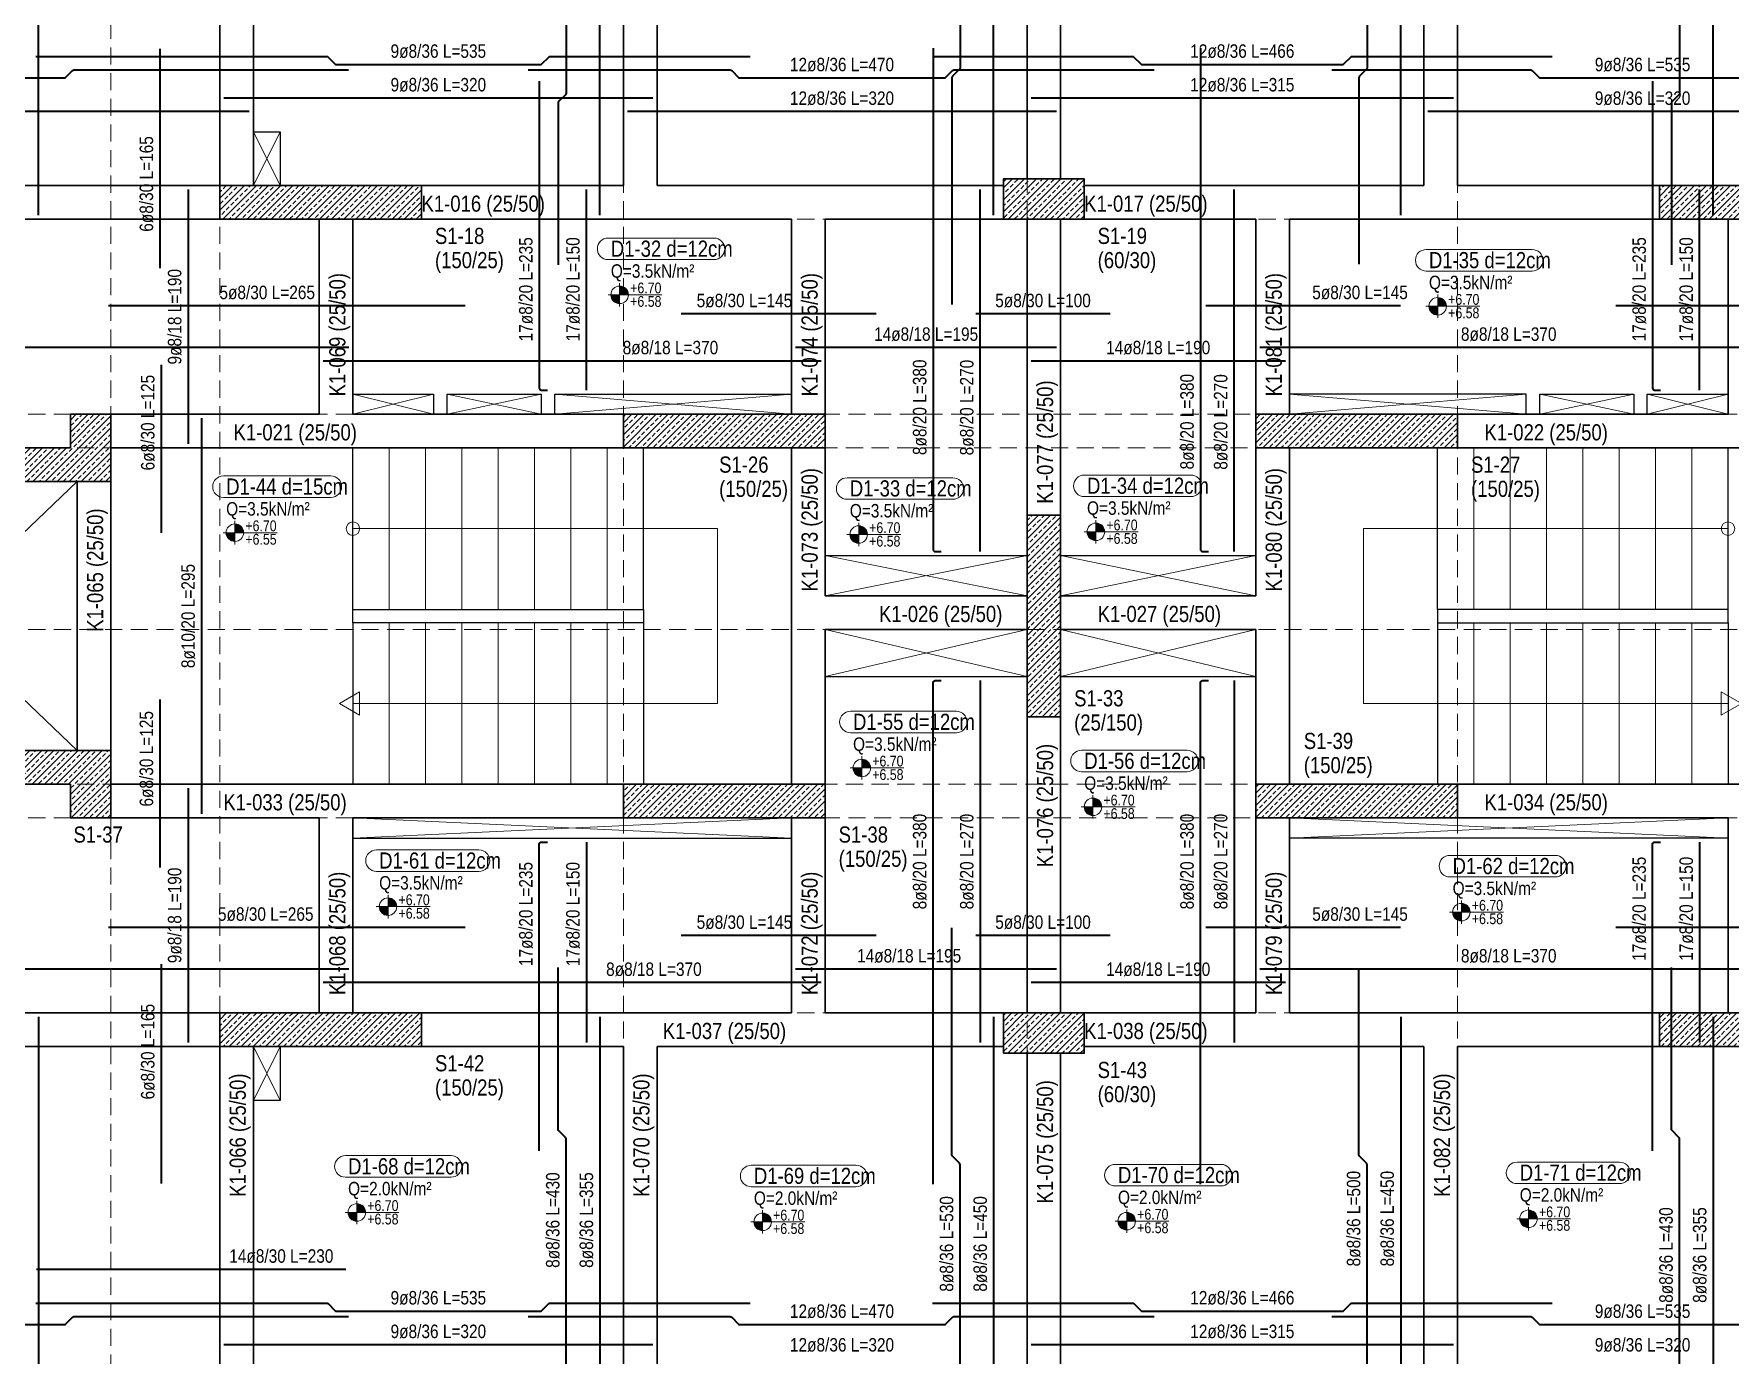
# Model space of a CAD drawing. Header units: millimetres. Extents: x 918 to 6439, y 631 to 3135.
# Drawn here: x 2236 to 3497, y 1225 to 2207 of the extents above; entities that cross this region are included whole.
import ezdxf
from ezdxf.enums import TextEntityAlignment as Align

# ---------------------------------------------------------------- set-up
doc = ezdxf.new("R2010")
doc.units = ezdxf.units.MM
doc.linetypes.add('DASHED', pattern=[19.05, 12.7, -6.35])
for name, color, linetype, lineweight in [('AKS CIZGISI (BEYKENT)', 252, 'DASHED', 20), ('CIZGI (BEYKENT)', 1, 'Continuous', 20), ('DONATI (BEYKENT)', 4, 'Continuous', 40), ('DONATI YAZISI (BEYKENT)', 3, 'Continuous', 20), ('DOSEME ISMI (BEYKENT)', 9, 'Continuous', 20), ('DOSEME PAFTA (BEYKENT)', 3, 'Continuous', 20), ('KALIP BOSLUK (BEYKENT)', 30, 'Continuous', 25), ('KAT SINIRI (BEYKENT)', 41, 'Continuous', 25), ('KIRIS (BEYKENT)', 2, 'Continuous', 30), ('KIRIS ISMI (BEYKENT)', 40, 'Continuous', 20), ('KOLON (BEYKENT)', 3, 'Continuous', 30), ('KOLON ISMI (BEYKENT)', 91, 'Continuous', 20), ('KOT CIZGISI (BEYKENT)', 7, 'Continuous', 20), ('KOT YAZI (BEYKENT)', 7, 'Continuous', 20), ('MERDIVEN (BEYKENT)', 5, 'Continuous', 20), ('MERDIVEN YAZI (BEYKENT)', 51, 'Continuous', 20), ('TARAMA (BEYKENT)', 252, 'Continuous', 20), ('YUK YAZISI (BEYKENT)', 140, 'Continuous', 20)]:
    doc.layers.add(name, color=color, linetype=linetype, lineweight=lineweight)
doc.styles.add('DONATI YAZISI (BEYKENT)', font='')
doc.styles.add('YAZI (BEYKENT)', font='')
doc.styles.get('DONATI YAZISI (BEYKENT)').set_extended_font_data('Bahnschrift Light Condensed')
doc.styles.get('YAZI (BEYKENT)').set_extended_font_data('Bahnschrift Light Condensed')
pattern_1 = [(45, (-160760.9784, -10846.006), (-4.49012806, 4.49012806), []), (45, (-160756.488, -10846.006), (-4.49012806, 4.49012806), [3.175, -1.5875])]

msp = doc.modelspace()

# ---------------------------------------------------------------- hatches: boundary and pattern name
at = {"layer": 'KOT CIZGISI (BEYKENT)', "true_color": 0x000000}
h = msp.add_hatch(color=18, dxfattribs=at)
h.dxf.hatch_style = 1
h.paths.add_polyline_path([(2671.2, 2019.9), (2671.2, 2013.4), (2677.8, 2013.4, 0.414214)])
h = msp.add_hatch(color=18, dxfattribs=at)
h.dxf.hatch_style = 1
h.paths.add_polyline_path([(2671.2, 2013.4), (2664.7, 2013.4, 0.414214), (2671.2, 2006.9)])
h = msp.add_hatch(color=18, dxfattribs=at)
h.dxf.hatch_style = 1
h.paths.add_polyline_path([(3279.2, 2004.9), (3272.7, 2004.9, 0.414214), (3279.2, 1998.4)])
h = msp.add_hatch(color=18, dxfattribs=at)
h.dxf.hatch_style = 1
h.paths.add_polyline_path([(3279.2, 2011.4), (3279.2, 2004.9), (3285.8, 2004.9, 0.414214)])
h = msp.add_hatch(color=18, dxfattribs=at)
h.dxf.hatch_style = 1
h.paths.add_polyline_path([(2385.3, 1843.1), (2385.3, 1836.6), (2391.8, 1836.6, 0.414214)])
h = msp.add_hatch(color=18, dxfattribs=at)
h.dxf.hatch_style = 1
h.paths.add_polyline_path([(2848.9, 1841.8), (2848.9, 1835.2), (2855.4, 1835.2, 0.414214)])
h = msp.add_hatch(color=18, dxfattribs=at)
h.dxf.hatch_style = 1
h.paths.add_polyline_path([(3025.2, 1843.7), (3025.2, 1837.2), (3031.7, 1837.2, 0.414214)])
h = msp.add_hatch(color=18, dxfattribs=at)
h.dxf.hatch_style = 1
h.paths.add_polyline_path([(2385.3, 1836.6), (2378.8, 1836.6, 0.414214), (2385.3, 1830.1)])
h = msp.add_hatch(color=18, dxfattribs=at)
h.dxf.hatch_style = 1
h.paths.add_polyline_path([(2848.9, 1835.2), (2842.3, 1835.2, 0.414214), (2848.9, 1828.7)])
h = msp.add_hatch(color=18, dxfattribs=at)
h.dxf.hatch_style = 1
h.paths.add_polyline_path([(3025.2, 1837.2), (3018.6, 1837.2, 0.414214), (3025.2, 1830.7)])
h = msp.add_hatch(color=18, dxfattribs=at)
h.dxf.hatch_style = 1
h.paths.add_polyline_path([(2851.2, 1668.2), (2851.2, 1661.7), (2857.7, 1661.7, 0.414214)])
h = msp.add_hatch(color=18, dxfattribs=at)
h.dxf.hatch_style = 1
h.paths.add_polyline_path([(2851.2, 1661.7), (2844.7, 1661.7, 0.414214), (2851.2, 1655.2)])
h = msp.add_hatch(color=18, dxfattribs=at)
h.dxf.hatch_style = 1
h.paths.add_polyline_path([(3023, 1639.3), (3023, 1632.8), (3029.5, 1632.8, 0.414214)])
h = msp.add_hatch(color=18, dxfattribs=at)
h.dxf.hatch_style = 1
h.paths.add_polyline_path([(3023, 1632.8), (3016.5, 1632.8, 0.414214), (3023, 1626.2)])
h = msp.add_hatch(color=18, dxfattribs=at)
h.dxf.hatch_style = 1
h.paths.add_polyline_path([(2499.1, 1565.1), (2499.1, 1558.6), (2505.6, 1558.6, 0.414214)])
h = msp.add_hatch(color=18, dxfattribs=at)
h.dxf.hatch_style = 1
h.paths.add_polyline_path([(2499.1, 1558.6), (2492.5, 1558.6, 0.414214), (2499.1, 1552.1)])
h = msp.add_hatch(color=18, dxfattribs=at)
h.dxf.hatch_style = 1
h.paths.add_polyline_path([(3296.8, 1554.5), (3290.3, 1554.5, 0.414214), (3296.8, 1548)])
h = msp.add_hatch(color=18, dxfattribs=at)
h.dxf.hatch_style = 1
h.paths.add_polyline_path([(3296.8, 1561), (3296.8, 1554.5), (3303.3, 1554.5, 0.414214)])
h = msp.add_hatch(color=18, dxfattribs=at)
h.dxf.hatch_style = 1
h.paths.add_polyline_path([(2475.9, 1337.8), (2475.9, 1331.3), (2482.4, 1331.3, 0.414214)])
h = msp.add_hatch(color=18, dxfattribs=at)
h.dxf.hatch_style = 1
h.paths.add_polyline_path([(2475.9, 1331.3), (2469.4, 1331.3, 0.414214), (2475.9, 1324.8)])
h = msp.add_hatch(color=18, dxfattribs=at)
h.dxf.hatch_style = 1
h.paths.add_polyline_path([(2777.5, 1324.3), (2771, 1324.3, 0.414214), (2777.5, 1317.7)])
h = msp.add_hatch(color=18, dxfattribs=at)
h.dxf.hatch_style = 1
h.paths.add_polyline_path([(2777.5, 1330.8), (2777.5, 1324.3), (2784, 1324.3, 0.414214)])
h = msp.add_hatch(color=18, dxfattribs=at)
h.dxf.hatch_style = 1
h.paths.add_polyline_path([(3048.1, 1324.8), (3041.6, 1324.8, 0.414214), (3048.1, 1318.3)])
h = msp.add_hatch(color=18, dxfattribs=at)
h.dxf.hatch_style = 1
h.paths.add_polyline_path([(3048.1, 1331.3), (3048.1, 1324.8), (3054.6, 1324.8, 0.414214)])
h = msp.add_hatch(color=18, dxfattribs=at)
h.dxf.hatch_style = 1
h.paths.add_polyline_path([(3346.7, 1326.6), (3340.2, 1326.6, 0.414214), (3346.7, 1320.1)])
h = msp.add_hatch(color=18, dxfattribs=at)
h.dxf.hatch_style = 1
h.paths.add_polyline_path([(3346.7, 1333.1), (3346.7, 1326.6), (3353.3, 1326.6, 0.414214)])
at = {"layer": 'TARAMA (BEYKENT)'}
h = msp.add_hatch(dxfattribs=at)
h.set_pattern_fill('ANSI33', color=256, style=0)
h.set_pattern_definition(pattern_1)
h.paths.add_polyline_path([(2374, 2069.6), (2524, 2069.6), (2524, 2094.6), (2374, 2094.6)])
h = msp.add_hatch(dxfattribs=at)
h.set_pattern_fill('ANSI33', color=256, style=0)
h.set_pattern_definition(pattern_1)
h.paths.add_polyline_path([(2956.5, 2069.6), (3016.5, 2069.6), (3016.5, 2099.6), (2956.5, 2099.6)])
h = msp.add_hatch(dxfattribs=at)
h.set_pattern_fill('ANSI33', color=256, style=0)
h.set_pattern_definition(pattern_1)
h.paths.add_polyline_path([(3444, 2069.6), (3594, 2069.6), (3594, 2094.6), (3444, 2094.6)])
h = msp.add_hatch(dxfattribs=at)
h.set_pattern_fill('ANSI33', color=256, style=0)
h.set_pattern_definition(pattern_1)
h.paths.add_polyline_path([(2034, 1899.6), (2034, 1649.6), (2263, 1649.6), (2263, 1624.6), (2293, 1624.6), (2293, 1674.6), (2059, 1674.6), (2059, 1874.6), (2293, 1874.6), (2293, 1924.6), (2263, 1924.6), (2263, 1899.6)])
h = msp.add_hatch(dxfattribs=at)
h.set_pattern_fill('ANSI33', color=256, style=0)
h.set_pattern_definition(pattern_1)
h.paths.add_polyline_path([(2674, 1899.6), (2824, 1899.6), (2824, 1924.6), (2674, 1924.6)])
h = msp.add_hatch(dxfattribs=at)
h.set_pattern_fill('ANSI33', color=256, style=0)
h.set_pattern_definition(pattern_1)
h.paths.add_polyline_path([(3144, 1899.6), (3294, 1899.6), (3294, 1924.6), (3144, 1924.6)])
h = msp.add_hatch(dxfattribs=at)
h.set_pattern_fill('ANSI33', color=256, style=0)
h.set_pattern_definition(pattern_1)
h.paths.add_polyline_path([(2974, 1699.6), (2999, 1699.6), (2999, 1849.6), (2974, 1849.6)])
h = msp.add_hatch(dxfattribs=at)
h.set_pattern_fill('ANSI33', color=256, style=0)
h.set_pattern_definition(pattern_1)
h.paths.add_polyline_path([(2674, 1624.6), (2824, 1624.6), (2824, 1649.6), (2674, 1649.6)])
h = msp.add_hatch(dxfattribs=at)
h.set_pattern_fill('ANSI33', color=256, style=0)
h.set_pattern_definition(pattern_1)
h.paths.add_polyline_path([(3144, 1624.6), (3294, 1624.6), (3294, 1649.6), (3144, 1649.6)])
h = msp.add_hatch(dxfattribs=at)
h.set_pattern_fill('ANSI33', color=256, style=0)
h.set_pattern_definition(pattern_1)
h.paths.add_polyline_path([(2374, 1454.6), (2524, 1454.6), (2524, 1479.6), (2374, 1479.6)])
h = msp.add_hatch(dxfattribs=at)
h.set_pattern_fill('ANSI33', color=256, style=0)
h.set_pattern_definition(pattern_1)
h.paths.add_polyline_path([(2956.5, 1449.6), (3016.5, 1449.6), (3016.5, 1479.6), (2956.5, 1479.6)])
h = msp.add_hatch(dxfattribs=at)
h.set_pattern_fill('ANSI33', color=256, style=0)
h.set_pattern_definition(pattern_1)
h.paths.add_polyline_path([(3444, 1454.6), (3594, 1454.6), (3594, 1479.6), (3444, 1479.6)])

# ---------------------------------------------------------------- linework, layer by layer
at = {"layer": 'AKS CIZGISI (BEYKENT)'}
for p, q in [((2293, 679.6), (2293, 2869.6)), ((2374, 679.6), (2374, 2869.6)), ((2674, 679.6), (2674, 2869.6)), ((2974, 679.6), (2974, 2869.6)), ((3294, 679.6), (3294, 2869.6)), ((1184, 2069.6), (6359, 2069.6)), ((1184, 1924.6), (6359, 1924.6)), ((1144, 1899.6), (6399, 1899.6)), ((1184, 1764.6), (6359, 1764.6)), ((1144, 1649.6), (6399, 1649.6)), ((1184, 1624.6), (6359, 1624.6)), ((1184, 1479.6), (6359, 1479.6))]:
    msp.add_line(p, q, dxfattribs=at)
at = {"layer": 'CIZGI (BEYKENT)'}
for p, q in [((2399, 2094.6), (2419, 2134.6)), ((2399, 2134.6), (2419, 2094.6)), ((2473, 1924.6), (2533, 1939.6)), ((2473, 1939.6), (2533, 1924.6)), ((2543, 1924.6), (2613, 1939.6)), ((2543, 1939.6), (2613, 1924.6)), ((2623, 1924.6), (2799, 1939.6)), ((2799, 1924.6), (2623, 1939.6)), ((3169, 1924.6), (3345, 1939.6)), ((3345, 1924.6), (3169, 1939.6)), ((3355, 1939.6), (3425, 1924.6)), ((3425, 1939.6), (3355, 1924.6)), ((3435, 1939.6), (3495, 1924.6)), ((3495, 1939.6), (3435, 1924.6)), ((2059, 1674.6), (2268, 1874.6)), ((2059, 1874.6), (2268, 1674.6)), ((2974, 1789.6), (2824, 1819.6)), ((2974, 1819.6), (2824, 1789.6)), ((2999, 1789.6), (3144, 1819.6)), ((2999, 1819.6), (3144, 1789.6)), ((2824, 1729.6), (2974, 1764.6)), ((2824, 1764.6), (2974, 1729.6)), ((2999, 1729.6), (3144, 1764.6)), ((3144, 1729.6), (2999, 1764.6)), ((2473, 1609.6), (2799, 1624.6)), ((2799, 1609.6), (2473, 1624.6)), ((3169, 1609.6), (3495, 1624.6)), ((3495, 1609.6), (3169, 1624.6)), ((2399, 1414.6), (2419, 1454.6)), ((2399, 1454.6), (2419, 1414.6))]:
    msp.add_line(p, q, dxfattribs=at)
at = {"layer": 'DONATI (BEYKENT)'}
for points in [[(2239.3, 2072.6), (2239.3, 2521.6)], [(2949.2, 2072.6), (2949.2, 2521.6)], [(3251.7, 2072.6), (3251.7, 2521.6)], [(2656.5, 2072.6), (2656.5, 2426.6)], [(3483.9, 2072.6), (3483.9, 2426.6)], [(2329.5, 2196.3), (2329.5, 2033.3)], [(2696, 2159.6), (2377, 2159.6)], [(3291, 2159.6), (2977, 2159.6)], [(2396, 2149.6), (1802, 2149.6)], [(2996, 2149.6), (2677, 2149.6)], [(3591, 2149.6), (3272, 2149.6)], [(2350.5, 2091.6), (2350.5, 1902.6)], [(2646.5, 1942.6), (2646.5, 2091.6)], [(2939.2, 1822.6), (2939.2, 2091.6)], [(3127.9, 1822.6), (3127.9, 2091.6)], [(3473.9, 1942.6), (3473.9, 2091.6)], [(2556.5, 2005.2), (2291.3, 2005.2)], [(3251.5, 2005.2), (3106.8, 2005.2)], [(3676.8, 2005.2), (3411.5, 2005.2)], [(2862, 1999.2), (2717, 1999.2)], [(3035.8, 1999.2), (2936, 1999.2)], [(2470, 1974.2), (1802, 1974.2)], [(2996, 1974.2), (2802, 1974.2)], [(3517, 1974.2), (3147, 1974.2)], [(2330.5, 1961.3), (2330.5, 1836.6)], [(2821, 1964.2), (2451, 1964.2)], [(3166, 1964.2), (2977, 1964.2)], [(2360.5, 1921.6), (2360.5, 1627.6)], [(2939.2, 1726.6), (2939.2, 1457.6)], [(3127.9, 1726.6), (3127.9, 1457.6)], [(2329.5, 1712.6), (2329.5, 1587.8)], [(2350.5, 1646.6), (2350.5, 1457.6)], [(2646.5, 1606.6), (2646.5, 1457.6)], [(3473.9, 1606.6), (3473.9, 1457.6)], [(2556.5, 1543.1), (2291.3, 1543.1)], [(3251.5, 1543.1), (3106.8, 1543.1)], [(3676.8, 1543.1), (3411.5, 1543.1)], [(2862, 1537.1), (2717, 1537.1)], [(3035.8, 1537.1), (2936, 1537.1)], [(2330.5, 1515.8), (2330.5, 1352.8)], [(2470, 1512.1), (1802, 1512.1)], [(2821, 1502.1), (2451, 1502.1)], [(2996, 1512.1), (2802, 1512.1)], [(3166, 1502.1), (2977, 1502.1)], [(3517, 1512.1), (3147, 1512.1)], [(2239.3, 1476.6), (2239.3, 1027.6)], [(2656.5, 1476.6), (2656.5, 1122.6)], [(2949.2, 1476.6), (2949.2, 1027.6)], [(3251.7, 1476.6), (3251.7, 1027.6)], [(3483.9, 1476.6), (3483.9, 1122.6)], [(2467.8, 1288.9), (2237.8, 1288.9)], [(2696, 1232.9), (2377, 1232.9)], [(3291, 1232.9), (2977, 1232.9)]]:
    msp.add_lwpolyline(points, dxfattribs=at)
for points in [[(2918.2, 2532.8), (2918.2, 2419.2, 0.198912), (2918.6, 2418.1), (2923.7, 2413, -0.198912), (2924.2, 2411.9), (2924.2, 2182.2, -0.198912), (2923.7, 2181.1), (2918.6, 2176, 0.198912), (2918.2, 2174.9), (2918.2, 2006.3)], [(3220.7, 2532.8), (3220.7, 2419.2, 0.198912), (3221.2, 2418.1), (3226.3, 2413, -0.198912), (3226.7, 2411.9), (3226.7, 2182.2, -0.198912), (3226.3, 2181.1), (3221.2, 2176, 0.198912), (3220.7, 2174.9), (3220.7, 2036.3)], [(2625.5, 2462.1), (2625.5, 2343.2, 0.198912), (2625.9, 2342.1), (2631, 2337, -0.198912), (2631.5, 2335.9), (2631.5, 2163.2, -0.198912), (2631, 2162.1), (2625.9, 2157, 0.198912), (2625.5, 2155.9), (2625.5, 2035.8)], [(3452.9, 2462.1), (3452.9, 2343.2, 0.198912), (3453.4, 2342.1), (3458.5, 2337, -0.198912), (3458.9, 2335.9), (3458.9, 2163.2, -0.198912), (3458.5, 2162.1), (3453.4, 2157, 0.198912), (3452.9, 2155.9), (3452.9, 2035.8)], [(2904.2, 2196.8), (2904.2, 1824.1, 0.414214), (2905.7, 1822.6), (2910.2, 1822.6)], [(3102.9, 2196.8), (3102.9, 1824.1, 0.414214), (3104.4, 1822.6), (3108.9, 1822.6)], [(2237.3, 2190.6), (2453.4, 2190.6, -0.198912), (2454.5, 2190.1), (2459.6, 2185, 0.198912), (2460.6, 2184.6), (2612.4, 2184.6, 0.198912), (2613.5, 2185), (2618.6, 2190.1, -0.198912), (2619.6, 2190.6), (2768.3, 2190.6)], [(2903.8, 2190.6), (3052.4, 2190.6, -0.198912), (3053.5, 2190.1), (3058.6, 2185, 0.198912), (3059.6, 2184.6), (3208.4, 2184.6, 0.198912), (3209.5, 2185), (3214.6, 2190.1, -0.198912), (3215.6, 2190.6), (3364.3, 2190.6)], [(1704.5, 2180.6), (1937.4, 2180.6, -0.198912), (1938.5, 2180.1), (1943.6, 2175, 0.198912), (1944.6, 2174.6), (2258.4, 2174.6, 0.198912), (2259.5, 2175), (2264.6, 2180.1, -0.198912), (2265.6, 2180.6), (2469.8, 2180.6)], [(2603.3, 2180.6), (2753.4, 2180.6, -0.198912), (2754.5, 2180.1), (2759.6, 2175, 0.198912), (2760.6, 2174.6), (2912.4, 2174.6, 0.198912), (2913.5, 2175), (2918.6, 2180.1, -0.198912), (2919.6, 2180.6), (3068.5, 2180.6)], [(2611.5, 2172.1), (2611.5, 1944.1, 0.414214), (2613, 1942.6), (2617.5, 1942.6)], [(3200.5, 2180.6), (3348.4, 2180.6, -0.198912), (3349.5, 2180.1), (3354.6, 2175, 0.198912), (3355.6, 2174.6), (3507.4, 2174.6, 0.198912), (3508.5, 2175), (3513.6, 2180.1, -0.198912), (3514.6, 2180.6), (3731.3, 2180.6)], [(3438.9, 2172.1), (3438.9, 1944.1, 0.414214), (3440.4, 1942.6), (3444.9, 1942.6)], [(2904.2, 1352.3), (2904.2, 1725.1, -0.414214), (2905.7, 1726.6), (2910.2, 1726.6)], [(3102.9, 1352.3), (3102.9, 1725.1, -0.414214), (3104.4, 1726.6), (3108.9, 1726.6)], [(2611.5, 1377.1), (2611.5, 1605.1, -0.414214), (2613, 1606.6), (2617.5, 1606.6)], [(3438.9, 1377.1), (3438.9, 1605.1, -0.414214), (3440.4, 1606.6), (3444.9, 1606.6)], [(2918.2, 1016.3), (2918.2, 1129.9, -0.198912), (2918.6, 1131), (2923.7, 1136.1, 0.198912), (2924.2, 1137.2), (2924.2, 1366.9, 0.198912), (2923.7, 1368), (2918.6, 1373.1, -0.198912), (2918.2, 1374.2), (2918.2, 1542.8)], [(2625.5, 1087.1), (2625.5, 1205.9, -0.198912), (2625.9, 1207), (2631, 1212.1, 0.198912), (2631.5, 1213.2), (2631.5, 1385.9, 0.198912), (2631, 1387), (2625.9, 1392.1, -0.198912), (2625.5, 1393.2), (2625.5, 1513.3)], [(3220.7, 1016.3), (3220.7, 1129.9, -0.198912), (3221.2, 1131), (3226.3, 1136.1, 0.198912), (3226.7, 1137.2), (3226.7, 1366.9, 0.198912), (3226.3, 1368), (3221.2, 1373.1, -0.198912), (3220.7, 1374.2), (3220.7, 1512.8)], [(3452.9, 1087.1), (3452.9, 1205.9, -0.198912), (3453.4, 1207), (3458.5, 1212.1, 0.198912), (3458.9, 1213.2), (3458.9, 1385.9, 0.198912), (3458.5, 1387), (3453.4, 1392.1, -0.198912), (3452.9, 1393.2), (3452.9, 1513.3)], [(2237.3, 1263.9), (2453.4, 1263.9, -0.198912), (2454.5, 1263.5), (2459.6, 1258.3, 0.198912), (2460.6, 1257.9), (2612.4, 1257.9, 0.198912), (2613.5, 1258.3), (2618.6, 1263.5, -0.198912), (2619.6, 1263.9), (2768.3, 1263.9)], [(2903.8, 1263.9), (3052.4, 1263.9, -0.198912), (3053.5, 1263.5), (3058.6, 1258.3, 0.198912), (3059.6, 1257.9), (3208.4, 1257.9, 0.198912), (3209.5, 1258.3), (3214.6, 1263.5, -0.198912), (3215.6, 1263.9), (3364.3, 1263.9)], [(1704.5, 1253.9), (1937.4, 1253.9, -0.198912), (1938.5, 1253.5), (1943.6, 1248.3, 0.198912), (1944.6, 1247.9), (2258.4, 1247.9, 0.198912), (2259.5, 1248.3), (2264.6, 1253.5, -0.198912), (2265.6, 1253.9), (2469.8, 1253.9)], [(2603.3, 1253.9), (2753.4, 1253.9, -0.198912), (2754.5, 1253.5), (2759.6, 1248.3, 0.198912), (2760.6, 1247.9), (2912.4, 1247.9, 0.198912), (2913.5, 1248.3), (2918.6, 1253.5, -0.198912), (2919.6, 1253.9), (3068.5, 1253.9)], [(3200.5, 1253.9), (3348.4, 1253.9, -0.198912), (3349.5, 1253.5), (3354.6, 1248.3, 0.198912), (3355.6, 1247.9), (3507.4, 1247.9, 0.198912), (3508.5, 1248.3), (3513.6, 1253.5, -0.198912), (3514.6, 1253.9), (3731.3, 1253.9)]]:
    msp.add_lwpolyline(points, format="xyb", dxfattribs=at)
at = {"layer": 'DOSEME PAFTA (BEYKENT)'}
for points in [[(2662.7, 2055.6), (2741.3, 2055.6, -1), (2741.3, 2039.6), (2662.7, 2039.6, -1)], [(3270.7, 2047.1), (3349.4, 2047.1, -1), (3349.4, 2031.1), (3270.7, 2031.1, -1)], [(2376.8, 1878.8), (2456.6, 1878.8, -1), (2456.6, 1862.8), (2376.8, 1862.8, -1)], [(3016.6, 1879.4), (3095.7, 1879.4, -1), (3095.7, 1863.4), (3016.6, 1863.4, -1)], [(2840.3, 1877.4), (2918.8, 1877.4, -1), (2918.8, 1861.4), (2840.3, 1861.4, -1)], [(2842.7, 1703.9), (2921.5, 1703.9, -1), (2921.5, 1687.9), (2842.7, 1687.9, -1)], [(3014.5, 1674.9), (3093, 1674.9, -1), (3093, 1658.9), (3014.5, 1658.9, -1)], [(2490.5, 1600.8), (2566.7, 1600.8, -1), (2566.7, 1584.8), (2490.5, 1584.8, -1)], [(3288.3, 1596.7), (3366.6, 1596.7, -1), (3366.6, 1580.7), (3288.3, 1580.7, -1)], [(2467.4, 1373.5), (2545.9, 1373.5, -1), (2545.9, 1357.5), (2467.4, 1357.5, -1)], [(2769, 1366.4), (2847.1, 1366.4, -1), (2847.1, 1350.4), (2769, 1350.4, -1)], [(3039.6, 1367), (3118.1, 1367, -1), (3118.1, 1351), (3039.6, 1351, -1)], [(3338.2, 1368.7), (3414.3, 1368.7, -1), (3414.3, 1352.7), (3338.2, 1352.7, -1)]]:
    msp.add_lwpolyline(points, format="xyb", close=True, dxfattribs=at)
at = {"layer": 'KALIP BOSLUK (BEYKENT)'}
for points in [[(2399, 2134.6), (2419, 2134.6), (2419, 2094.6), (2399, 2094.6)], [(2473, 1939.6), (2533, 1939.6), (2533, 1924.6), (2473, 1924.6)], [(2543, 1939.6), (2613, 1939.6), (2613, 1924.6), (2543, 1924.6)], [(2799, 1924.6), (2623, 1924.6), (2623, 1939.6), (2799, 1939.6)], [(3345, 1939.6), (3169, 1939.6), (3169, 1924.6), (3345, 1924.6)], [(3355, 1939.6), (3425, 1939.6), (3425, 1924.6), (3355, 1924.6)], [(3435, 1939.6), (3495, 1939.6), (3495, 1924.6), (3435, 1924.6)], [(2059, 1874.6), (2268, 1874.6), (2268, 1674.6), (2059, 1674.6)], [(2974, 1789.6), (2824, 1789.6), (2824, 1819.6), (2974, 1819.6)], [(2999, 1819.6), (3144, 1819.6), (3144, 1789.6), (2999, 1789.6)], [(2824, 1729.6), (2974, 1729.6), (2974, 1764.6), (2824, 1764.6)], [(3144, 1764.6), (2999, 1764.6), (2999, 1729.6), (3144, 1729.6)], [(2473, 1609.6), (2799, 1609.6), (2799, 1624.6), (2473, 1624.6)], [(3169, 1624.6), (3495, 1624.6), (3495, 1609.6), (3169, 1609.6)], [(2399, 1454.6), (2419, 1454.6), (2419, 1414.6), (2399, 1414.6)]]:
    msp.add_lwpolyline(points, close=True, dxfattribs=at)
at = {"layer": 'KAT SINIRI (BEYKENT)'}
for p, q in [((2473, 1779.6), (2473, 1899.6)), ((2689, 1779.6), (2689, 1899.6)), ((3279, 1779.6), (3279, 1899.6)), ((3495, 1779.6), (3495, 1899.6)), ((2473, 1769.6), (2473, 1649.6)), ((2689, 1769.6), (2689, 1649.6)), ((3279, 1769.6), (3279, 1649.6)), ((3495, 1769.6), (3495, 1649.6))]:
    msp.add_line(p, q, dxfattribs=at)
for points in [[(2473, 1779.6), (2689, 1779.6), (2689, 1769.6), (2473, 1769.6)], [(3495, 1779.6), (3279, 1779.6), (3279, 1769.6), (3495, 1769.6)]]:
    msp.add_lwpolyline(points, close=True, dxfattribs=at)
at = {"layer": 'KIRIS (BEYKENT)'}
for p, q in [((2374, 2094.6), (2374, 2349.6)), ((2399, 2349.6), (2399, 2094.6)), ((2674, 2094.6), (2674, 2349.6)), ((2699, 2349.6), (2699, 2094.6)), ((2974, 2099.6), (2974, 2349.6)), ((2999, 2349.6), (2999, 2099.6)), ((3269, 2094.6), (3269, 2349.6)), ((3294, 2349.6), (3294, 2094.6)), ((1829, 2094.6), (2374, 2094.6)), ((2524, 2094.6), (2674, 2094.6)), ((2699, 2094.6), (2956.5, 2094.6)), ((3016.5, 2094.6), (3269, 2094.6)), ((3294, 2094.6), (3444, 2094.6)), ((2374, 2069.6), (1829, 2069.6)), ((2448, 1924.6), (2448, 2069.6)), ((2473, 2069.6), (2473, 1924.6)), ((2799, 2069.6), (2524, 2069.6)), ((2799, 1924.6), (2799, 2069.6)), ((2824, 2069.6), (2824, 1924.6)), ((2956.5, 2069.6), (2824, 2069.6)), ((2974, 1849.6), (2974, 2069.6)), ((2999, 2069.6), (2999, 1849.6)), ((3144, 2069.6), (3016.5, 2069.6)), ((3144, 1924.6), (3144, 2069.6)), ((3169, 2069.6), (3169, 1924.6)), ((3444, 2069.6), (3169, 2069.6)), ((3495, 1924.6), (3495, 2069.6)), ((2293, 1924.6), (2448, 1924.6)), ((2473, 1924.6), (2674, 1924.6)), ((3294, 1924.6), (3495, 1924.6)), ((2674, 1899.6), (2293, 1899.6)), ((2799, 1649.6), (2799, 1899.6)), ((2824, 1899.6), (2824, 1789.6)), ((3144, 1789.6), (3144, 1899.6)), ((3169, 1899.6), (3169, 1649.6)), ((3675, 1899.6), (3294, 1899.6)), ((2268, 1674.6), (2268, 1874.6)), ((2293, 1874.6), (2293, 1674.6)), ((2824, 1789.6), (2974, 1789.6)), ((2999, 1789.6), (3144, 1789.6)), ((2974, 1764.6), (2824, 1764.6)), ((2824, 1764.6), (2824, 1649.6)), ((3144, 1764.6), (2999, 1764.6)), ((3144, 1649.6), (3144, 1764.6)), ((2974, 1479.6), (2974, 1699.6)), ((2999, 1699.6), (2999, 1479.6)), ((2293, 1649.6), (2674, 1649.6)), ((3294, 1649.6), (3675, 1649.6)), ((2448, 1624.6), (2293, 1624.6)), ((2448, 1479.6), (2448, 1624.6)), ((2473, 1624.6), (2473, 1479.6)), ((2674, 1624.6), (2473, 1624.6)), ((2799, 1479.6), (2799, 1624.6)), ((2824, 1624.6), (2824, 1479.6)), ((3144, 1479.6), (3144, 1624.6)), ((3169, 1624.6), (3169, 1479.6)), ((3495, 1624.6), (3294, 1624.6)), ((3495, 1479.6), (3495, 1624.6)), ((1829, 1479.6), (2374, 1479.6)), ((2524, 1479.6), (2799, 1479.6)), ((2824, 1479.6), (2956.5, 1479.6)), ((3016.5, 1479.6), (3144, 1479.6)), ((3169, 1479.6), (3444, 1479.6)), ((2374, 1454.6), (1829, 1454.6)), ((2374, 1179.6), (2374, 1454.6)), ((2399, 1454.6), (2399, 1179.6)), ((2674, 1454.6), (2524, 1454.6)), ((2674, 1179.6), (2674, 1454.6)), ((2956.5, 1454.6), (2699, 1454.6)), ((2699, 1454.6), (2699, 1179.6)), ((3269, 1454.6), (3016.5, 1454.6)), ((3269, 1179.6), (3269, 1454.6)), ((3444, 1454.6), (3294, 1454.6)), ((3294, 1454.6), (3294, 1179.6)), ((2974, 1179.6), (2974, 1449.6)), ((2999, 1449.6), (2999, 1179.6))]:
    msp.add_line(p, q, dxfattribs=at)
at = {"layer": 'KOLON (BEYKENT)'}
for points in [[(2374, 2069.6), (2524, 2069.6), (2524, 2094.6), (2374, 2094.6)], [(2956.5, 2069.6), (3016.5, 2069.6), (3016.5, 2099.6), (2956.5, 2099.6)], [(3444, 2069.6), (3594, 2069.6), (3594, 2094.6), (3444, 2094.6)], [(2034, 1899.6), (2034, 1649.6), (2263, 1649.6), (2263, 1624.6), (2293, 1624.6), (2293, 1674.6), (2059, 1674.6), (2059, 1874.6), (2293, 1874.6), (2293, 1924.6), (2263, 1924.6), (2263, 1899.6)], [(2674, 1899.6), (2824, 1899.6), (2824, 1924.6), (2674, 1924.6)], [(3144, 1899.6), (3294, 1899.6), (3294, 1924.6), (3144, 1924.6)], [(2974, 1699.6), (2999, 1699.6), (2999, 1849.6), (2974, 1849.6)], [(2674, 1624.6), (2824, 1624.6), (2824, 1649.6), (2674, 1649.6)], [(3144, 1624.6), (3294, 1624.6), (3294, 1649.6), (3144, 1649.6)], [(2374, 1454.6), (2524, 1454.6), (2524, 1479.6), (2374, 1479.6)], [(2956.5, 1449.6), (3016.5, 1449.6), (3016.5, 1479.6), (2956.5, 1479.6)], [(3444, 1454.6), (3594, 1454.6), (3594, 1479.6), (3444, 1479.6)]]:
    msp.add_lwpolyline(points, close=True, dxfattribs=at)
at = {"layer": 'KOT CIZGISI (BEYKENT)'}
for p, q in [((2671.2, 2022.1), (2671.2, 2004.7)), ((2662.6, 2013.4), (2702.6, 2013.4)), ((3270.5, 2004.9), (3310.5, 2004.9)), ((3279.2, 2013.6), (3279.2, 1996.2)), ((2385.3, 1845.3), (2385.3, 1827.9)), ((2848.9, 1843.9), (2848.9, 1826.5)), ((3025.2, 1845.9), (3025.2, 1828.5)), ((2376.6, 1836.6), (2416.6, 1836.6)), ((2840.2, 1835.2), (2880.2, 1835.2)), ((3016.5, 1837.2), (3056.5, 1837.2)), ((2851.2, 1670.4), (2851.2, 1653)), ((2842.5, 1661.7), (2882.5, 1661.7)), ((3023, 1641.5), (3023, 1624.1)), ((3014.3, 1632.8), (3054.3, 1632.8)), ((2499.1, 1567.3), (2499.1, 1549.9)), ((3296.8, 1563.2), (3296.8, 1545.8)), ((2490.4, 1558.6), (2530.4, 1558.6)), ((3288.1, 1554.5), (3328.1, 1554.5)), ((2475.9, 1340), (2475.9, 1322.6)), ((2467.2, 1331.3), (2507.2, 1331.3)), ((2768.8, 1324.3), (2808.8, 1324.3)), ((2777.5, 1333), (2777.5, 1315.6)), ((3039.4, 1324.8), (3079.4, 1324.8)), ((3048.1, 1333.5), (3048.1, 1316.1)), ((3338, 1326.6), (3378, 1326.6)), ((3346.7, 1335.3), (3346.7, 1317.9))]:
    msp.add_line(p, q, dxfattribs=at)
for centre in [(2671.2, 2013.4), (3279.2, 2004.9), (2385.3, 1836.6), (2848.9, 1835.2), (3025.2, 1837.2), (2851.2, 1661.7), (3023, 1632.8), (2499.1, 1558.6), (3296.8, 1554.5), (2475.9, 1331.3), (2777.5, 1324.3), (3048.1, 1324.8), (3346.7, 1326.6)]:
    msp.add_circle(centre, 6.52, dxfattribs=at)
at = {"layer": 'MERDIVEN (BEYKENT)'}
for p, q in [((2500, 1779.6), (2500, 1899.6)), ((2527, 1779.6), (2527, 1899.6)), ((2554, 1779.6), (2554, 1899.6)), ((2581, 1779.6), (2581, 1899.6)), ((2608, 1779.6), (2608, 1899.6)), ((2635, 1779.6), (2635, 1899.6)), ((2662, 1779.6), (2662, 1899.6)), ((3306, 1779.6), (3306, 1899.6)), ((3333, 1779.6), (3333, 1899.6)), ((3360, 1779.6), (3360, 1899.6)), ((3387, 1779.6), (3387, 1899.6)), ((3414, 1779.6), (3414, 1899.6)), ((3441, 1779.6), (3441, 1899.6)), ((3468, 1779.6), (3468, 1899.6)), ((2500, 1769.6), (2500, 1649.6)), ((2527, 1769.6), (2527, 1649.6)), ((2554, 1769.6), (2554, 1649.6)), ((2581, 1769.6), (2581, 1649.6)), ((2608, 1769.6), (2608, 1649.6)), ((2635, 1769.6), (2635, 1649.6)), ((2662, 1769.6), (2662, 1649.6)), ((3306, 1769.6), (3306, 1649.6)), ((3333, 1769.6), (3333, 1649.6)), ((3360, 1769.6), (3360, 1649.6)), ((3387, 1769.6), (3387, 1649.6)), ((3414, 1769.6), (3414, 1649.6)), ((3441, 1769.6), (3441, 1649.6)), ((3468, 1769.6), (3468, 1649.6))]:
    msp.add_line(p, q, dxfattribs=at)
at = {"layer": 'MERDIVEN YAZI (BEYKENT)', "flags": 128}
for points in [[(2473, 1839.6), (2744, 1839.6), (2744, 1709.6), (2473, 1709.6)], [(3495, 1839.6), (3224, 1839.6), (3224, 1709.6), (3495, 1709.6)]]:
    msp.add_lwpolyline(points, dxfattribs=at)
for points in [[(2463, 1709.6), (2478, 1700.9), (2478, 1718.2)], [(3505, 1709.6), (3490, 1700.9), (3490, 1718.2)]]:
    msp.add_lwpolyline(points, close=True, dxfattribs=at)
at = {"layer": 'MERDIVEN YAZI (BEYKENT)'}
for centre in [(2473, 1839.6), (3495, 1839.6)]:
    msp.add_circle(centre, 5, dxfattribs=at)

# ---------------------------------------------------------------- texts
at = {"layer": 'DONATI YAZISI (BEYKENT)', "style": 'DONATI YAZISI (BEYKENT)'}
for s, p in [('9ø8/36 L=535', (2536.5, 2194.6)), ('12ø8/36 L=466', (3134, 2194.6)), ('12ø8/36 L=470', (2836.5, 2184.6)), ('9ø8/36 L=535', (3431.5, 2184.6)), ('9ø8/36 L=320', (2536.5, 2169.6)), ('12ø8/36 L=315', (3134, 2169.6)), ('12ø8/36 L=320', (2836.5, 2159.6)), ('9ø8/36 L=320', (3431.5, 2159.6)), ('5ø8/30 L=265', (2409.3, 2015.2)), ('5ø8/30 L=145', (3221.5, 2015.2)), ('5ø8/30 L=145', (2764, 2009.2)), ('5ø8/30 L=100', (2985.9, 2009.2)), ('8ø8/18 L=370', (2709, 1974.2)), ('14ø8/18 L=195', (2899, 1984.2)), ('14ø8/18 L=190', (3071.5, 1974.2)), ('8ø8/18 L=370', (3332, 1984.2)), ('5ø8/30 L=265', (2408.2, 1553.1)), ('5ø8/30 L=145', (2764, 1547.1)), ('5ø8/30 L=100', (2985.9, 1547.1)), ('5ø8/30 L=145', (3221.5, 1553.1)), ('14ø8/18 L=195', (2886.4, 1522.1)), ('8ø8/18 L=370', (3332, 1522.1)), ('8ø8/18 L=370', (2696.7, 1512.1)), ('14ø8/18 L=190', (3071.5, 1512.1)), ('14ø8/30 L=230', (2419.8, 1298.9)), ('9ø8/36 L=535', (2536.5, 1267.9)), ('12ø8/36 L=466', (3134, 1267.9)), ('12ø8/36 L=470', (2836.5, 1257.9)), ('9ø8/36 L=535', (3431.5, 1257.9)), ('9ø8/36 L=320', (2536.5, 1242.9)), ('12ø8/36 L=315', (3134, 1242.9)), ('12ø8/36 L=320', (2836.5, 1232.9)), ('9ø8/36 L=320', (3431.5, 1232.9))]:
    msp.add_text(s, height=10, dxfattribs=at).set_placement(p, align=Align.MIDDLE_CENTER)
for s, p in [('6ø8/30 L=165', (2319.5, 2095.8)), ('17ø8/20 L=235', (2601.5, 2017.5)), ('17ø8/20 L=150', (2636.5, 2017.5)), ('17ø8/20 L=235', (3428.9, 2017.5)), ('17ø8/20 L=150', (3463.9, 2017.5)), ('9ø8/18 L=190', (2340.5, 1997.1)), ('8ø8/20 L=380', (2894.2, 1929.8)), ('8ø8/20 L=270', (2929.2, 1929.6)), ('8ø8/20 L=380', (3092.9, 1919.1)), ('8ø8/20 L=270', (3117.9, 1918.9)), ('6ø8/30 L=125', (2320.5, 1918.4)), ('8ø10/20 L=295', (2350.5, 1774.6)), ('6ø8/30 L=125', (2319.5, 1668.5)), ('8ø8/20 L=380', (2894.2, 1592.1)), ('8ø8/20 L=270', (2929.2, 1592.1)), ('8ø8/20 L=380', (3092.9, 1592.1)), ('8ø8/20 L=270', (3117.9, 1592.1)), ('17ø8/20 L=235', (2601.5, 1553.1)), ('17ø8/20 L=150', (2636.5, 1553.1)), ('17ø8/20 L=235', (3428.9, 1557)), ('17ø8/20 L=150', (3463.9, 1557)), ('9ø8/18 L=190', (2340.5, 1552.1)), ('6ø8/30 L=165', (2320.5, 1450.8)), ('8ø8/36 L=500', (3216.7, 1326.7)), ('8ø8/36 L=450', (3241.7, 1326.7)), ('8ø8/36 L=430', (2621.5, 1325.6)), ('8ø8/36 L=355', (2646.5, 1325.6)), ('8ø8/36 L=530', (2914.2, 1307.9)), ('8ø8/36 L=450', (2939.2, 1307.9)), ('8ø8/36 L=430', (3448.9, 1299.6)), ('8ø8/36 L=355', (3473.9, 1299.6))]:
    msp.add_text(s, height=10, rotation=90, dxfattribs=at).set_placement(p, align=Align.MIDDLE_CENTER)
at = {"layer": 'DOSEME ISMI (BEYKENT)', "style": 'YAZI (BEYKENT)'}
for s, p in [('D1-32 d=12cm', (2664.7, 2038.1)), ('D1-35 d=12cm', (3272.7, 2029.6)), ('D1-44 d=15cm', (2378.8, 1861.3)), ('D1-33 d=12cm', (2842.3, 1859.9)), ('D1-34 d=12cm', (3018.6, 1861.9)), ('D1-55 d=12cm', (2844.7, 1686.4)), ('D1-56 d=12cm', (3016.5, 1657.4)), ('D1-61 d=12cm', (2492.5, 1583.3)), ('D1-62 d=12cm', (3290.3, 1579.2)), ('D1-68 d=12cm', (2469.4, 1356)), ('D1-69 d=12cm', (2771, 1348.9)), ('D1-70 d=12cm', (3041.6, 1349.5)), ('D1-71 d=12cm', (3340.2, 1351.3))]:
    msp.add_text(s, height=12, dxfattribs=at).set_placement(p, align=Align.BOTTOM_LEFT)
at = {"layer": 'KIRIS ISMI (BEYKENT)', "style": 'YAZI (BEYKENT)'}
for s, p in [('K1-016 (25/50)', (2524, 2071.6)), ('K1-017 (25/50)', (3016.5, 2071.6)), ('K1-021 (25/50)', (2384.3, 1901.6)), ('K1-022 (25/50)', (3314, 1901.6)), ('K1-026 (25/50)', (2864, 1766.6)), ('K1-027 (25/50)', (3026.5, 1766.6)), ('K1-033 (25/50)', (2376.7, 1626.6)), ('K1-034 (25/50)', (3314, 1626.6)), ('K1-037 (25/50)', (2703.3, 1456.6)), ('K1-038 (25/50)', (3016.5, 1456.6))]:
    msp.add_text(s, height=12, dxfattribs=at).set_placement(p, align=Align.BOTTOM_LEFT)
for s, p in [('K1-069 (25/50)', (2471, 2029.6)), ('K1-074 (25/50)', (2822, 2029.6)), ('K1-081 (25/50)', (3167, 2029.6)), ('K1-077 (25/50)', (2997, 1949.8)), ('K1-073 (25/50)', (2822, 1884.6)), ('K1-080 (25/50)', (3167, 1884.6)), ('K1-065 (25/50)', (2291, 1854.6)), ('K1-076 (25/50)', (2997, 1679.6)), ('K1-068 (25/50)', (2471, 1584.6)), ('K1-072 (25/50)', (2822, 1584.6)), ('K1-079 (25/50)', (3167, 1584.6)), ('K1-066 (25/50)', (2397, 1434.6)), ('K1-070 (25/50)', (2697, 1434.6)), ('K1-075 (25/50)', (2997, 1429.6)), ('K1-082 (25/50)', (3292, 1434.6))]:
    msp.add_text(s, height=12, rotation=90, dxfattribs=at).set_placement(p, align=Align.BOTTOM_RIGHT)
at = {"layer": 'KOLON ISMI (BEYKENT)', "style": 'YAZI (BEYKENT)'}
for s, p in [('S1-18', (2534, 2047.6)), ('S1-19', (3026.5, 2047.6)), ('(150/25)', (2534, 2029.6)), ('(60/30)', (3026.5, 2029.6)), ('S1-26', (2745.2, 1877.6)), ('S1-27', (3304, 1877.6)), ('(150/25)', (2745.2, 1859.6)), ('(150/25)', (3304, 1859.6)), ('S1-33', (3009, 1703.9)), ('(25/150)', (3009, 1685.9)), ('S1-39', (3179.7, 1672.2)), ('(150/25)', (3179.7, 1654.2)), ('S1-37', (2265.3, 1602.6)), ('S1-38', (2834, 1602.6)), ('(150/25)', (2834, 1584.6)), ('S1-42', (2534, 1432.6)), ('S1-43', (3026.5, 1427.6)), ('(150/25)', (2534, 1414.6)), ('(60/30)', (3026.5, 1409.6))]:
    msp.add_text(s, height=12, dxfattribs=at).set_placement(p, align=Align.BOTTOM_LEFT)
at = {"layer": 'KOT YAZI (BEYKENT)', "style": 'YAZI (BEYKENT)'}
for s, p in [('+6.70', (2679.1, 2012.1)), ('+6.58', (2679.1, 2002.1)), ('+6.70', (3287, 2003.6)), ('+6.58', (3287, 1993.6)), ('+6.70', (2393.1, 1835.3)), ('+6.70', (2856.7, 1833.9)), ('+6.70', (3033, 1835.9)), ('+6.55', (2393.1, 1825.3)), ('+6.58', (2856.7, 1823.9)), ('+6.58', (3033, 1825.9)), ('+6.70', (2859, 1660.4)), ('+6.58', (2859, 1650.4)), ('+6.70', (3030.8, 1631.4)), ('+6.58', (3030.8, 1621.4)), ('+6.70', (2506.9, 1557.3)), ('+6.70', (3304.6, 1553.2)), ('+6.58', (2506.9, 1547.3)), ('+6.58', (3304.6, 1543.2)), ('+6.70', (2483.7, 1330)), ('+6.58', (2483.7, 1320)), ('+6.70', (2785.3, 1322.9)), ('+6.70', (3055.9, 1323.5)), ('+6.58', (3055.9, 1313.5)), ('+6.70', (3354.5, 1325.3)), ('+6.58', (3354.5, 1315.3)), ('+6.58', (2785.3, 1312.9))]:
    msp.add_text(s, height=8, dxfattribs=at).set_placement(p, align=Align.BOTTOM_LEFT)
at = {"layer": 'YUK YAZISI (BEYKENT)', "style": 'YAZI (BEYKENT)'}
for s, p in [('Q=3.5kN/m²', (2664.7, 2023.1)), ('Q=3.5kN/m²', (3272.7, 2014.6)), ('Q=3.5kN/m²', (2378.8, 1846.3)), ('Q=3.5kN/m²', (2842.3, 1844.9)), ('Q=3.5kN/m²', (3018.6, 1846.9)), ('Q=3.5kN/m²', (2844.7, 1671.4)), ('Q=3.5kN/m²', (3016.5, 1642.4)), ('Q=3.5kN/m²', (2492.5, 1568.3)), ('Q=3.5kN/m²', (3290.3, 1564.2)), ('Q=2.0kN/m²', (2469.4, 1341)), ('Q=2.0kN/m²', (3340.2, 1336.3)), ('Q=2.0kN/m²', (2771, 1333.9)), ('Q=2.0kN/m²', (3041.6, 1334.5))]:
    msp.add_text(s, height=10, dxfattribs=at).set_placement(p, align=Align.BOTTOM_LEFT)

doc.saveas('drawing.dxf')
